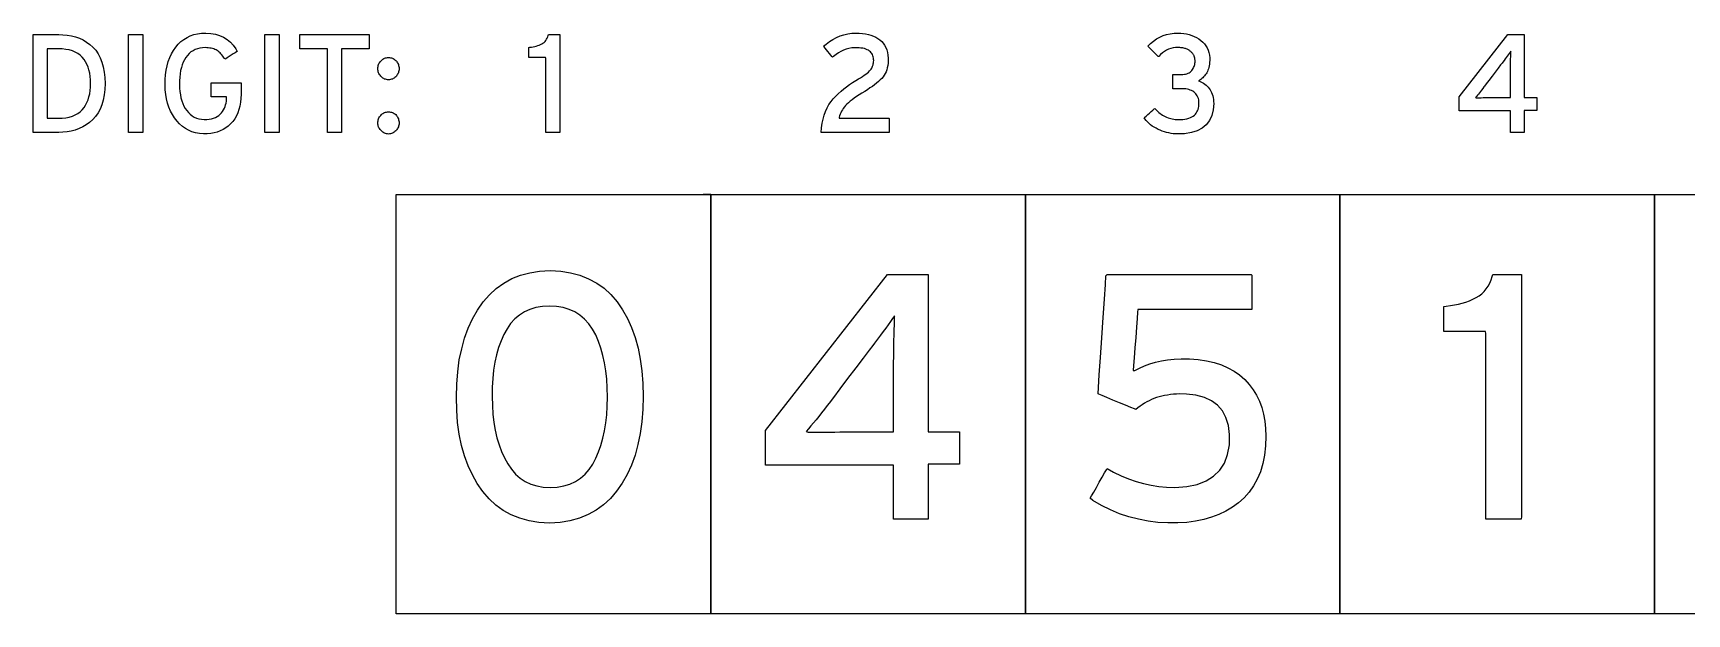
# Model space of a CAD drawing. Extents: x 1 to 47.7, y 0.2 to 33.5.
# Drawn here: x 1.033 to 5.469, y 28.906 to 30.464 of the extents above; entities that cross this region are included whole.
import ezdxf

# ---------------------------------------------------------------- set-up
doc = ezdxf.new("R2010")
doc.units = 0
doc.header["$MEASUREMENT"] = 0
for name, color, linetype in [('1_0_____CONNECTOR_TYPE___S', 7, 'CONTINUOUS'), ('2_0_____ETHERNET_CONNECTIO', 7, 'CONTINUOUS'), ('3_0_____MOUNTING_', 7, 'CONTINUOUS'), ('4_0_____CHASSIS_', 7, 'CONTINUOUS'), ('4_1__3U_STANDARD_IO__1', 7, 'CONTINUOUS'), ('5_0_____FRONT_OVERLAY_', 7, 'CONTINUOUS'), ('6_0____DWG', 7, 'CONTINUOUS')]:
    doc.layers.add(name, color=color, linetype=linetype)

msp = doc.modelspace()

# ---------------------------------------------------------------- linework, layer by layer
at = {"layer": '1_0_____CONNECTOR_TYPE___S'}
msp.add_lwpolyline([(2.8507, 30.031), (2.8307, 30.031)], dxfattribs=at)
at = {"layer": '2_0_____ETHERNET_CONNECTIO'}
msp.add_lwpolyline([(2.8507, 30.031), (2.8307, 30.031)], dxfattribs=at)
at = {"layer": '3_0_____MOUNTING_'}
msp.add_lwpolyline([(2.8507, 30.031), (2.8307, 30.031)], dxfattribs=at)
at = {"layer": '4_0_____CHASSIS_'}
msp.add_lwpolyline([(2.8507, 30.031), (2.8307, 30.031)], dxfattribs=at)
at = {"layer": '4_1__3U_STANDARD_IO__1'}
msp.add_lwpolyline([(2.8507, 30.031), (2.8307, 30.031)], dxfattribs=at)
at = {"layer": '5_0_____FRONT_OVERLAY_'}
msp.add_lwpolyline([(2.8507, 30.031), (2.8307, 30.031)], dxfattribs=at)
at = {"layer": '6_0____DWG'}
for points in [[(1.2263, 30.3289), (1.2256, 30.3131), (1.224, 30.2984), (1.2213, 30.2847), (1.2177, 30.2721), (1.213, 30.2605), (1.2074, 30.25), (1.2008, 30.2405), (1.1932, 30.2321), (1.1847, 30.2247), (1.1758, 30.2182), (1.1664, 30.2127), (1.1566, 30.208), (1.1463, 30.2042), (1.1356, 30.2012), (1.1244, 30.1992), (1.1128, 30.198), (1.1024, 30.1977), (1.099, 30.1977), (1.0913, 30.1977), (1.0807, 30.1977), (1.0687, 30.1977), (1.0565, 30.1977), (1.0457, 30.1977), (1.0375, 30.1977), (1.0334, 30.1977), (1.0332, 30.203), (1.0332, 30.2258), (1.0332, 30.2618), (1.0332, 30.3056), (1.0332, 30.3521), (1.0332, 30.3959), (1.0332, 30.4319), (1.0332, 30.4547), (1.0334, 30.46), (1.0375, 30.46), (1.0457, 30.46), (1.0565, 30.46), (1.0687, 30.46), (1.0807, 30.46), (1.0913, 30.46), (1.099, 30.46), (1.1024, 30.46), (1.113, 30.4598), (1.1248, 30.4588), (1.1361, 30.4568), (1.147, 30.454), (1.1573, 30.4503), (1.1672, 30.4457), (1.1766, 30.4402), (1.1855, 30.4338), (1.1938, 30.4265), (1.2013, 30.418), (1.2078, 30.4085), (1.2133, 30.3979), (1.2178, 30.3862), (1.2214, 30.3735), (1.224, 30.3597), (1.2256, 30.3448)], [(1.591, 30.3004), (1.5906, 30.2891), (1.5895, 30.2785), (1.5878, 30.2684), (1.5853, 30.259), (1.5822, 30.2501), (1.5784, 30.2419), (1.5739, 30.2343), (1.5688, 30.2272), (1.5629, 30.2208), (1.5566, 30.2149), (1.5499, 30.2098), (1.5427, 30.2053), (1.5351, 30.2016), (1.5271, 30.1985), (1.5186, 30.1962), (1.5097, 30.1946), (1.5004, 30.1937), (1.4901, 30.1936), (1.4793, 30.1946), (1.469, 30.1966), (1.4593, 30.1995), (1.4502, 30.2034), (1.4416, 30.2082), (1.4335, 30.2139), (1.4261, 30.2206), (1.4192, 30.2282), (1.4127, 30.2365), (1.4069, 30.2455), (1.4018, 30.2551), (1.3975, 30.2653), (1.3939, 30.2761), (1.3911, 30.2875), (1.389, 30.2996), (1.3876, 30.3123), (1.387, 30.3257), (1.3872, 30.3393), (1.3882, 30.3523), (1.39, 30.3647), (1.3925, 30.3765), (1.3957, 30.3877), (1.3997, 30.3983), (1.4044, 30.4082), (1.4099, 30.4176), (1.416, 30.4263), (1.4227, 30.4343), (1.4299, 30.4413), (1.4377, 30.4473), (1.446, 30.4525), (1.4549, 30.4567), (1.4643, 30.46), (1.4744, 30.4623), (1.4849, 30.4638), (1.4964, 30.4642), (1.5097, 30.4634), (1.5221, 30.4612), (1.5336, 30.4579), (1.5441, 30.4532), (1.5537, 30.4474), (1.5623, 30.4403), (1.57, 30.4319), (1.5768, 30.4223), (1.5806, 30.4151), (1.5787, 30.4139), (1.575, 30.4115), (1.5701, 30.4084), (1.5645, 30.4048), (1.5589, 30.4012), (1.5538, 30.398), (1.5499, 30.3954), (1.5477, 30.394), (1.5463, 30.3957), (1.5441, 30.3992), (1.5418, 30.4024), (1.5395, 30.4055), (1.5371, 30.4083), (1.5346, 30.4109), (1.532, 30.4133), (1.5294, 30.4154), (1.5267, 30.4174), (1.5239, 30.419), (1.5209, 30.4204), (1.5177, 30.4217), (1.5143, 30.4227), (1.5107, 30.4235), (1.507, 30.4242), (1.5031, 30.4247), (1.499, 30.425), (1.4948, 30.4251), (1.4877, 30.4248), (1.4807, 30.4238), (1.4741, 30.4222), (1.4679, 30.4199), (1.4621, 30.417), (1.4567, 30.4135), (1.4518, 30.4093), (1.4472, 30.4045), (1.4431, 30.399), (1.4393, 30.3929), (1.436, 30.3863), (1.4332, 30.3792), (1.4308, 30.3715), (1.4289, 30.3634), (1.4274, 30.3548), (1.4264, 30.3457), (1.4258, 30.3361), (1.4257, 30.3261), (1.4261, 30.3164), (1.4269, 30.3072), (1.4282, 30.2985), (1.4299, 30.2902), (1.4321, 30.2825), (1.4347, 30.2752), (1.4378, 30.2684), (1.4414, 30.2621), (1.4454, 30.2563), (1.4498, 30.2509), (1.4546, 30.2463), (1.4598, 30.2423), (1.4654, 30.239), (1.4714, 30.2364), (1.4778, 30.2345), (1.4847, 30.2332), (1.4919, 30.2326), (1.499, 30.2328), (1.5055, 30.2334), (1.5115, 30.2345), (1.5172, 30.236), (1.5223, 30.238), (1.5271, 30.2404), (1.5314, 30.2432), (1.5353, 30.2465), (1.5387, 30.2502), (1.5416, 30.2542), (1.5441, 30.2584), (1.5463, 30.2627), (1.5481, 30.2672), (1.5496, 30.2718), (1.5508, 30.2766), (1.5516, 30.2816), (1.5521, 30.2867), (1.5523, 30.2918), (1.5523, 30.2918), (1.5523, 30.2919), (1.5523, 30.2921), (1.5523, 30.2923), (1.5523, 30.2925), (1.5523, 30.2926), (1.5523, 30.2928), (1.5523, 30.2929), (1.5522, 30.2929), (1.55, 30.2929), (1.5456, 30.2929), (1.5396, 30.2929), (1.5327, 30.2929), (1.5257, 30.2929), (1.5193, 30.2929), (1.5142, 30.2929), (1.5112, 30.2929), (1.5107, 30.2932), (1.5107, 30.2955), (1.5107, 30.2999), (1.5107, 30.3056), (1.5107, 30.3119), (1.5107, 30.3182), (1.5107, 30.3238), (1.5107, 30.3281), (1.5107, 30.3304), (1.5119, 30.3306), (1.5179, 30.3306), (1.5278, 30.3306), (1.5403, 30.3306), (1.5538, 30.3306), (1.5671, 30.3306), (1.5786, 30.3306), (1.587, 30.3306), (1.5909, 30.3306), (1.591, 30.3299), (1.591, 30.3273), (1.591, 30.3233), (1.591, 30.3185), (1.591, 30.3134), (1.591, 30.3085), (1.591, 30.3043), (1.591, 30.3014)], [(2.4082, 30.1977), (2.4082, 30.2054), (2.4082, 30.2258), (2.4082, 30.2552), (2.4082, 30.2894), (2.4082, 30.3246), (2.4082, 30.3569), (2.4082, 30.3823), (2.4082, 30.3969), (2.4077, 30.3989), (2.4045, 30.3989), (2.3988, 30.3989), (2.3915, 30.3989), (2.3837, 30.3989), (2.376, 30.3989), (2.3694, 30.3989), (2.3648, 30.3989), (2.3631, 30.3989), (2.3631, 30.3999), (2.3631, 30.4027), (2.3631, 30.4066), (2.3631, 30.4112), (2.3631, 30.416), (2.3631, 30.4203), (2.3631, 30.4238), (2.3631, 30.4257), (2.3654, 30.4262), (2.37, 30.4267), (2.3744, 30.4274), (2.3786, 30.4283), (2.3827, 30.4293), (2.3867, 30.4306), (2.3904, 30.432), (2.3941, 30.4336), (2.3975, 30.4353), (2.4007, 30.4372), (2.4036, 30.4394), (2.4062, 30.4418), (2.4086, 30.4445), (2.4106, 30.4475), (2.4123, 30.4508), (2.4138, 30.4543), (2.415, 30.4581), (2.4157, 30.46), (2.418, 30.46), (2.4219, 30.46), (2.4268, 30.46), (2.4322, 30.46), (2.4374, 30.46), (2.4419, 30.46), (2.445, 30.46), (2.4462, 30.46), (2.4462, 30.45), (2.4462, 30.4233), (2.4462, 30.3851), (2.4462, 30.3404), (2.4462, 30.2945), (2.4462, 30.2524), (2.4462, 30.2193), (2.4462, 30.2003), (2.4458, 30.1977), (2.4431, 30.1977), (2.4383, 30.1977), (2.4322, 30.1977), (2.4255, 30.1977), (2.4191, 30.1977), (2.4135, 30.1977), (2.4096, 30.1977)], [(3.1468, 30.1977), (3.1479, 30.2102), (3.1496, 30.2222), (3.152, 30.2335), (3.155, 30.2441), (3.1586, 30.2541), (3.1629, 30.2635), (3.1678, 30.2722), (3.1733, 30.2803), (3.1795, 30.2878), (3.1861, 30.2948), (3.1929, 30.3015), (3.2001, 30.308), (3.2075, 30.3143), (3.2151, 30.3202), (3.2231, 30.326), (3.2313, 30.3315), (3.2398, 30.3367), (3.2472, 30.3411), (3.2527, 30.3445), (3.2577, 30.3478), (3.2623, 30.3509), (3.2665, 30.354), (3.2702, 30.357), (3.2735, 30.3598), (3.2764, 30.3626), (3.2788, 30.3652), (3.2807, 30.3678), (3.2824, 30.3705), (3.2838, 30.3732), (3.285, 30.3759), (3.286, 30.3787), (3.2868, 30.3815), (3.2874, 30.3844), (3.2877, 30.3873), (3.2878, 30.3903), (3.2877, 30.3938), (3.2873, 30.3972), (3.2866, 30.4005), (3.2857, 30.4035), (3.2844, 30.4064), (3.2829, 30.4091), (3.2811, 30.4115), (3.279, 30.4139), (3.2765, 30.416), (3.2737, 30.418), (3.2704, 30.4197), (3.2668, 30.4212), (3.2628, 30.4225), (3.2584, 30.4235), (3.2537, 30.4242), (3.2485, 30.4248), (3.243, 30.425), (3.2365, 30.425), (3.2288, 30.4243), (3.2213, 30.423), (3.214, 30.421), (3.2069, 30.4183), (3.2, 30.4151), (3.1933, 30.4111), (3.1868, 30.4066), (3.1804, 30.4014), (3.1774, 30.3992), (3.1757, 30.4013), (3.1727, 30.405), (3.169, 30.4096), (3.1649, 30.4146), (3.1608, 30.4196), (3.1573, 30.424), (3.1547, 30.4272), (3.1534, 30.4287), (3.1601, 30.4346), (3.1689, 30.4414), (3.1781, 30.4473), (3.1877, 30.4524), (3.1975, 30.4565), (3.2077, 30.4598), (3.2182, 30.4622), (3.2291, 30.4637), (3.2403, 30.4643), (3.2492, 30.464), (3.2577, 30.4634), (3.2658, 30.4622), (3.2734, 30.4607), (3.2805, 30.4587), (3.2872, 30.4562), (3.2934, 30.4533), (3.2992, 30.45), (3.3045, 30.4461), (3.3093, 30.4417), (3.3135, 30.4368), (3.3172, 30.4314), (3.3202, 30.4255), (3.3226, 30.4191), (3.3245, 30.4123), (3.3258, 30.4049), (3.3265, 30.3971), (3.3266, 30.3897), (3.3262, 30.3833), (3.3255, 30.3772), (3.3243, 30.3713), (3.3228, 30.3658), (3.3209, 30.3606), (3.3186, 30.3557), (3.3159, 30.351), (3.3128, 30.3467), (3.3093, 30.3426), (3.3052, 30.3384), (3.3006, 30.3342), (3.2956, 30.33), (3.2901, 30.3257), (3.2842, 30.3213), (3.2778, 30.3169), (3.271, 30.3124), (3.2637, 30.3079), (3.2558, 30.3031), (3.2485, 30.2984), (3.2416, 30.2939), (3.2354, 30.2895), (3.2297, 30.2853), (3.2245, 30.2812), (3.2199, 30.2772), (3.2158, 30.2734), (3.2123, 30.2698), (3.2091, 30.2661), (3.2063, 30.2623), (3.2037, 30.2585), (3.2014, 30.2546), (3.1994, 30.2507), (3.1977, 30.2467), (3.1963, 30.2426), (3.1952, 30.2385), (3.1951, 30.2357), (3.2029, 30.2357), (3.218, 30.2357), (3.2381, 30.2357), (3.2606, 30.2357), (3.2833, 30.2357), (3.3037, 30.2357), (3.3195, 30.2357), (3.3282, 30.2357), (3.3292, 30.2353), (3.3292, 30.2326), (3.3292, 30.2279), (3.3292, 30.222), (3.3292, 30.2156), (3.3292, 30.2093), (3.3292, 30.2037), (3.3292, 30.1997), (3.3292, 30.1977), (3.3252, 30.1977), (3.3098, 30.1977), (3.286, 30.1977), (3.2569, 30.1977), (3.2259, 30.1977), (3.1962, 30.1977), (3.1709, 30.1977), (3.1534, 30.1977)], [(4.1997, 30.2756), (4.1983, 30.2582), (4.1944, 30.2429), (4.1882, 30.2296), (4.1796, 30.2184), (4.1687, 30.2093), (4.1554, 30.2022), (4.1398, 30.1972), (4.1218, 30.1943), (4.1036, 30.1935), (4.0974, 30.1938), (4.0913, 30.1943), (4.0853, 30.1952), (4.0793, 30.1963), (4.0735, 30.1977), (4.0676, 30.1993), (4.0619, 30.2012), (4.0562, 30.2034), (4.0505, 30.2059), (4.0451, 30.2087), (4.04, 30.2117), (4.0351, 30.2149), (4.0305, 30.2183), (4.0262, 30.222), (4.0221, 30.2259), (4.0183, 30.23), (4.0148, 30.2344), (4.0132, 30.2371), (4.015, 30.2387), (4.0183, 30.2416), (4.0227, 30.2454), (4.0275, 30.2497), (4.0324, 30.2539), (4.0367, 30.2577), (4.04, 30.2606), (4.0419, 30.2622), (4.0437, 30.2604), (4.0466, 30.2573), (4.0496, 30.2542), (4.0527, 30.2514), (4.0559, 30.2488), (4.0592, 30.2464), (4.0626, 30.2442), (4.0661, 30.2421), (4.0698, 30.2403), (4.0735, 30.2386), (4.0773, 30.2371), (4.0811, 30.2359), (4.0849, 30.2348), (4.0887, 30.2339), (4.0925, 30.2332), (4.0963, 30.2327), (4.1001, 30.2324), (4.104, 30.2322), (4.1103, 30.2324), (4.1166, 30.2328), (4.1224, 30.2335), (4.1278, 30.2345), (4.1327, 30.2358), (4.1371, 30.2374), (4.1412, 30.2393), (4.1447, 30.2415), (4.1478, 30.244), (4.1505, 30.2466), (4.1528, 30.2495), (4.1548, 30.2526), (4.1565, 30.256), (4.1579, 30.2596), (4.159, 30.2634), (4.1597, 30.2674), (4.1601, 30.2717), (4.1602, 30.2762), (4.16, 30.2807), (4.1594, 30.2848), (4.1585, 30.2887), (4.1573, 30.2923), (4.1558, 30.2956), (4.154, 30.2987), (4.1518, 30.3015), (4.1494, 30.304), (4.1466, 30.3063), (4.1436, 30.3082), (4.1404, 30.3099), (4.1369, 30.3113), (4.1333, 30.3126), (4.1294, 30.3135), (4.1254, 30.3143), (4.1212, 30.3148), (4.1167, 30.315), (4.1139, 30.315), (4.1124, 30.315), (4.1097, 30.315), (4.1062, 30.315), (4.1022, 30.315), (4.0982, 30.315), (4.0947, 30.315), (4.092, 30.315), (4.0905, 30.315), (4.0903, 30.3155), (4.0903, 30.3182), (4.0903, 30.3228), (4.0903, 30.3286), (4.0903, 30.335), (4.0903, 30.3413), (4.0903, 30.3468), (4.0903, 30.3509), (4.0903, 30.353), (4.0907, 30.3531), (4.0926, 30.3531), (4.0956, 30.3531), (4.0992, 30.3531), (4.1032, 30.3531), (4.107, 30.3531), (4.1103, 30.3531), (4.1127, 30.3531), (4.1138, 30.3531), (4.1172, 30.3532), (4.121, 30.3536), (4.1245, 30.3542), (4.1278, 30.3552), (4.1309, 30.3564), (4.1338, 30.3578), (4.1364, 30.3596), (4.1388, 30.3616), (4.141, 30.364), (4.1428, 30.3663), (4.1445, 30.3689), (4.1459, 30.3715), (4.1471, 30.3742), (4.148, 30.3771), (4.1488, 30.38), (4.1493, 30.3831), (4.1496, 30.3863), (4.1497, 30.3894), (4.1496, 30.3907), (4.1496, 30.392), (4.1495, 30.3933), (4.1493, 30.3947), (4.1491, 30.3961), (4.1488, 30.3975), (4.1485, 30.3989), (4.1482, 30.4003), (4.1477, 30.4018), (4.1471, 30.4032), (4.1464, 30.4046), (4.1456, 30.4059), (4.1448, 30.4073), (4.1439, 30.4086), (4.1428, 30.4098), (4.1418, 30.4111), (4.1406, 30.4123), (4.1394, 30.4135), (4.138, 30.4147), (4.1366, 30.4159), (4.1351, 30.417), (4.1335, 30.4181), (4.1318, 30.4191), (4.13, 30.4201), (4.1282, 30.421), (4.1262, 30.4218), (4.1241, 30.4226), (4.1219, 30.4232), (4.1195, 30.4238), (4.117, 30.4243), (4.1144, 30.4247), (4.1116, 30.425), (4.1087, 30.4252), (4.1058, 30.4254), (4.1026, 30.4255), (4.097, 30.4252), (4.0906, 30.4244), (4.0845, 30.423), (4.0785, 30.421), (4.0728, 30.4183), (4.0673, 30.4151), (4.062, 30.4113), (4.057, 30.4068), (4.0522, 30.4017), (4.0507, 30.4017), (4.0483, 30.4041), (4.0446, 30.4078), (4.0401, 30.4122), (4.0353, 30.4169), (4.0308, 30.4213), (4.0269, 30.4251), (4.0242, 30.4278), (4.0232, 30.4287), (4.0306, 30.4362), (4.0383, 30.4428), (4.0465, 30.4486), (4.055, 30.4534), (4.064, 30.4573), (4.0733, 30.4604), (4.0831, 30.4626), (4.0933, 30.4639), (4.1035, 30.4643), (4.1117, 30.464), (4.1195, 30.4632), (4.1271, 30.462), (4.1343, 30.4603), (4.1412, 30.4581), (4.1477, 30.4554), (4.154, 30.4523), (4.16, 30.4488), (4.1656, 30.4447), (4.1707, 30.4402), (4.1751, 30.4353), (4.179, 30.43), (4.1822, 30.4243), (4.1848, 30.4182), (4.1868, 30.4117), (4.1882, 30.4047), (4.189, 30.3974), (4.1891, 30.3908), (4.1888, 30.3858), (4.1883, 30.381), (4.1876, 30.3765), (4.1867, 30.3723), (4.1856, 30.3683), (4.1843, 30.3645), (4.1828, 30.3611), (4.1812, 30.3578), (4.1792, 30.3548), (4.1772, 30.352), (4.175, 30.3493), (4.1726, 30.3467), (4.1702, 30.3443), (4.1676, 30.342), (4.1649, 30.3399), (4.1621, 30.338), (4.1592, 30.3362), (4.1613, 30.3348), (4.1652, 30.3334), (4.169, 30.3317), (4.1726, 30.3297), (4.176, 30.3274), (4.1792, 30.3249), (4.1822, 30.3222), (4.1851, 30.3191), (4.1877, 30.3158), (4.1902, 30.3123), (4.1923, 30.3086), (4.1942, 30.3046), (4.1958, 30.3004), (4.1972, 30.2959), (4.1982, 30.2912), (4.199, 30.2862), (4.1995, 30.281)], [(1.1875, 30.3289), (1.1872, 30.3387), (1.1864, 30.348), (1.185, 30.3568), (1.1831, 30.3652), (1.1806, 30.373), (1.1775, 30.3804), (1.1739, 30.3873), (1.1698, 30.3937), (1.165, 30.3996), (1.1594, 30.4049), (1.1531, 30.4094), (1.1461, 30.4133), (1.1385, 30.4164), (1.1301, 30.4189), (1.1211, 30.4206), (1.1113, 30.4216), (1.1024, 30.422), (1.1009, 30.422), (1.0974, 30.422), (1.0926, 30.422), (1.0872, 30.422), (1.0817, 30.422), (1.0768, 30.422), (1.0732, 30.422), (1.0713, 30.422), (1.0712, 30.4182), (1.0712, 30.402), (1.0712, 30.3765), (1.0712, 30.3454), (1.0712, 30.3124), (1.0712, 30.2812), (1.0712, 30.2557), (1.0712, 30.2395), (1.0713, 30.2357), (1.0732, 30.2357), (1.0768, 30.2357), (1.0817, 30.2357), (1.0872, 30.2357), (1.0926, 30.2357), (1.0974, 30.2357), (1.1009, 30.2357), (1.1024, 30.2357), (1.1113, 30.2361), (1.1211, 30.2371), (1.1301, 30.2389), (1.1385, 30.2414), (1.1461, 30.2446), (1.1531, 30.2485), (1.1594, 30.2532), (1.165, 30.2586), (1.1698, 30.2645), (1.1739, 30.2709), (1.1775, 30.2778), (1.1806, 30.2851), (1.1831, 30.2929), (1.185, 30.3012), (1.1864, 30.31), (1.1872, 30.3192)], [(2.0149, 30.3687), (2.0147, 30.3658), (2.0144, 30.3631), (2.0137, 30.3604), (2.0129, 30.3579), (2.0119, 30.3555), (2.0107, 30.3532), (2.0092, 30.351), (2.0076, 30.349), (2.0057, 30.347), (2.0037, 30.3451), (2.0016, 30.3435), (1.9994, 30.3421), (1.997, 30.341), (1.9945, 30.3402), (1.9919, 30.3395), (1.9892, 30.3392), (1.9864, 30.339), (1.9836, 30.3392), (1.981, 30.3395), (1.9784, 30.3402), (1.976, 30.341), (1.9737, 30.3421), (1.9715, 30.3435), (1.9694, 30.3451), (1.9674, 30.347), (1.9655, 30.349), (1.9637, 30.351), (1.9621, 30.3532), (1.9608, 30.3555), (1.9598, 30.3579), (1.9589, 30.3604), (1.9583, 30.3631), (1.958, 30.3658), (1.9578, 30.3687), (1.958, 30.3716), (1.9583, 30.3744), (1.9589, 30.3771), (1.9598, 30.3797), (1.9608, 30.3822), (1.9621, 30.3846), (1.9637, 30.3869), (1.9655, 30.3891), (1.9674, 30.391), (1.9694, 30.3928), (1.9715, 30.3943), (1.9737, 30.3956), (1.976, 30.3966), (1.9784, 30.3975), (1.981, 30.3981), (1.9836, 30.3985), (1.9864, 30.3987), (1.9892, 30.3985), (1.9919, 30.3981), (1.9945, 30.3975), (1.997, 30.3966), (1.9994, 30.3956), (2.0016, 30.3943), (2.0037, 30.3928), (2.0057, 30.391), (2.0076, 30.3891), (2.0092, 30.3869), (2.0107, 30.3846), (2.0119, 30.3822), (2.0129, 30.3797), (2.0137, 30.3771), (2.0144, 30.3744), (2.0147, 30.3716)], [(4.9966, 30.4159), (4.9945, 30.4128), (4.9922, 30.4096), (4.9898, 30.4062), (4.9872, 30.4026), (4.9844, 30.3989), (4.9815, 30.395), (4.9784, 30.3909), (4.9752, 30.3866), (4.9731, 30.3839), (4.9693, 30.3788), (4.9629, 30.3704), (4.9548, 30.3598), (4.9462, 30.3484), (4.9379, 30.3374), (4.9309, 30.3282), (4.9262, 30.322), (4.9244, 30.3196), (4.9212, 30.3155), (4.9182, 30.3115), (4.9152, 30.3078), (4.9123, 30.3042), (4.9095, 30.3008), (4.9068, 30.2976), (4.9042, 30.2945), (4.9016, 30.2916), (4.9039, 30.2908), (4.9082, 30.2909), (4.9127, 30.2909), (4.9174, 30.2909), (4.9223, 30.291), (4.9273, 30.291), (4.9325, 30.2911), (4.9379, 30.2911), (4.942, 30.2912), (4.9452, 30.2912), (4.9516, 30.2912), (4.96, 30.2912), (4.9694, 30.2912), (4.9787, 30.2912), (4.9869, 30.2912), (4.9929, 30.2912), (4.9955, 30.2912), (4.9956, 30.2934), (4.9956, 30.3007), (4.9956, 30.3117), (4.9956, 30.3247), (4.9956, 30.3382), (4.9956, 30.3508), (4.9956, 30.3609), (4.9956, 30.3668), (4.9956, 30.3707), (4.9957, 30.3771), (4.9958, 30.3833), (4.9959, 30.3893), (4.996, 30.3951), (4.9962, 30.4006), (4.9963, 30.4059), (4.9965, 30.411)], [(2.0149, 30.2231), (2.0147, 30.2203), (2.0144, 30.2176), (2.0137, 30.2149), (2.0129, 30.2125), (2.0119, 30.2101), (2.0107, 30.2078), (2.0092, 30.2056), (2.0076, 30.2036), (2.0057, 30.2016), (2.0037, 30.1998), (2.0016, 30.1982), (1.9994, 30.1969), (1.997, 30.1957), (1.9945, 30.1948), (1.9919, 30.1942), (1.9892, 30.1937), (1.9864, 30.1934), (1.9836, 30.1937), (1.981, 30.1942), (1.9784, 30.1948), (1.976, 30.1957), (1.9737, 30.1969), (1.9715, 30.1982), (1.9694, 30.1998), (1.9674, 30.2016), (1.9655, 30.2036), (1.9637, 30.2056), (1.9621, 30.2078), (1.9608, 30.2101), (1.9598, 30.2125), (1.9589, 30.2149), (1.9583, 30.2176), (1.958, 30.2203), (1.9578, 30.2231), (1.958, 30.2261), (1.9583, 30.2289), (1.9589, 30.2316), (1.9598, 30.2342), (1.9608, 30.2367), (1.9621, 30.2391), (1.9637, 30.2414), (1.9655, 30.2435), (1.9674, 30.2455), (1.9694, 30.2472), (1.9715, 30.2487), (1.9737, 30.25), (1.976, 30.251), (1.9784, 30.2519), (1.981, 30.2525), (1.9836, 30.2529), (1.9864, 30.2531), (1.9892, 30.2529), (1.9919, 30.2525), (1.9945, 30.2519), (1.997, 30.251), (1.9994, 30.25), (2.0016, 30.2487), (2.0037, 30.2472), (2.0057, 30.2455), (2.0076, 30.2435), (2.0092, 30.2414), (2.0107, 30.2391), (2.0119, 30.2367), (2.0129, 30.2342), (2.0137, 30.2316), (2.0144, 30.2289), (2.0147, 30.2261)], [(2.6696, 29.4896), (2.6687, 29.4549), (2.6661, 29.4217), (2.6617, 29.3902), (2.6555, 29.3603), (2.6476, 29.332), (2.638, 29.3053), (2.6266, 29.2802), (2.6134, 29.2567), (2.5984, 29.2349), (2.5817, 29.2155), (2.5634, 29.1986), (2.5433, 29.1842), (2.5216, 29.1723), (2.4983, 29.1629), (2.4732, 29.1561), (2.4465, 29.1517), (2.4181, 29.1499), (2.39, 29.1517), (2.3636, 29.156), (2.3388, 29.1628), (2.3156, 29.1721), (2.2941, 29.1838), (2.2743, 29.1981), (2.2561, 29.2149), (2.2395, 29.2341), (2.2246, 29.2556), (2.2114, 29.2787), (2.2, 29.3035), (2.1904, 29.33), (2.1825, 29.3582), (2.1763, 29.3881), (2.1719, 29.4196), (2.1693, 29.4528), (2.1684, 29.4878), (2.1693, 29.5226), (2.172, 29.5558), (2.1764, 29.5874), (2.1827, 29.6174), (2.1907, 29.6458), (2.2005, 29.6725), (2.212, 29.6976), (2.2254, 29.7211), (2.2405, 29.7429), (2.2572, 29.7624), (2.2756, 29.7794), (2.2956, 29.7937), (2.3172, 29.8055), (2.3405, 29.8147), (2.3653, 29.8214), (2.3918, 29.8255), (2.4199, 29.827), (2.4483, 29.8253), (2.4749, 29.8211), (2.4999, 29.8144), (2.5232, 29.8053), (2.5448, 29.7936), (2.5647, 29.7795), (2.5829, 29.7628), (2.5994, 29.7436), (2.6142, 29.7221), (2.6272, 29.6989), (2.6384, 29.674), (2.6479, 29.6475), (2.6557, 29.6193), (2.6618, 29.5893), (2.6661, 29.5578), (2.6687, 29.5245)], [(4.3397, 29.3832), (4.3386, 29.3569), (4.3358, 29.3322), (4.3312, 29.3091), (4.3248, 29.2876), (4.3167, 29.2678), (4.3068, 29.2495), (4.2951, 29.2328), (4.2817, 29.2177), (4.2665, 29.2043), (4.2501, 29.1923), (4.2326, 29.1818), (4.2139, 29.1728), (4.194, 29.1653), (4.173, 29.1593), (4.1509, 29.1548), (4.1276, 29.1517), (4.1031, 29.1502), (4.0769, 29.1501), (4.0501, 29.1517), (4.0237, 29.155), (3.9978, 29.1599), (3.9724, 29.1666), (3.9474, 29.1749), (3.9229, 29.1849), (3.8989, 29.1966), (3.8754, 29.2099), (3.8684, 29.2161), (3.872, 29.2224), (3.8778, 29.2327), (3.8851, 29.2455), (3.8929, 29.2593), (3.9005, 29.2726), (3.9071, 29.2842), (3.9118, 29.2925), (3.9138, 29.296), (3.9314, 29.2864), (3.9513, 29.2768), (3.9713, 29.2684), (3.9914, 29.2614), (4.0117, 29.2556), (4.0321, 29.251), (4.0527, 29.2478), (4.0733, 29.2458), (4.0956, 29.2452), (4.1274, 29.2477), (4.1553, 29.2535), (4.1794, 29.2627), (4.1996, 29.2753), (4.216, 29.2913), (4.2284, 29.3106), (4.237, 29.3333), (4.2417, 29.3594), (4.2423, 29.3874), (4.2391, 29.4116), (4.2326, 29.4327), (4.2229, 29.4509), (4.21, 29.4659), (4.1939, 29.478), (4.1746, 29.4869), (4.1521, 29.4929), (4.1264, 29.4958), (4.1089, 29.496), (4.1002, 29.4957), (4.0917, 29.4952), (4.0835, 29.4944), (4.0755, 29.4933), (4.0678, 29.492), (4.0603, 29.4904), (4.0531, 29.4886), (4.0461, 29.4865), (4.0394, 29.4839), (4.0329, 29.481), (4.0265, 29.4779), (4.0203, 29.4746), (4.0141, 29.471), (4.0081, 29.4673), (4.0022, 29.4633), (3.9965, 29.4591), (3.9908, 29.4548), (3.9872, 29.4562), (3.9774, 29.4602), (3.9634, 29.4659), (3.9468, 29.4727), (3.9296, 29.4797), (3.9134, 29.4863), (3.9002, 29.4917), (3.8916, 29.4951), (3.8894, 29.4967), (3.8905, 29.513), (3.8928, 29.5473), (3.896, 29.5939), (3.8996, 29.6471), (3.9033, 29.7013), (3.9066, 29.7508), (3.9093, 29.7898), (3.9108, 29.8128), (3.914, 29.8164), (3.9393, 29.8164), (3.9851, 29.8164), (4.0443, 29.8164), (4.1101, 29.8164), (4.1754, 29.8164), (4.2335, 29.8164), (4.2773, 29.8164), (4.3, 29.8164), (4.3016, 29.8149), (4.3016, 29.8076), (4.3016, 29.7958), (4.3016, 29.7812), (4.3016, 29.7654), (4.3016, 29.75), (4.3016, 29.7367), (4.3016, 29.7272), (4.3016, 29.7231), (4.2929, 29.7231), (4.2653, 29.7231), (4.2241, 29.7231), (4.1749, 29.7231), (4.1229, 29.7231), (4.0737, 29.7231), (4.0325, 29.7231), (4.005, 29.7231), (3.9962, 29.723), (3.9957, 29.7158), (3.9944, 29.6988), (3.9926, 29.6751), (3.9906, 29.6476), (3.9885, 29.6194), (3.9865, 29.5932), (3.985, 29.5721), (3.984, 29.5591), (3.9878, 29.5588), (4.0004, 29.5657), (4.0139, 29.5716), (4.0282, 29.5768), (4.0434, 29.5811), (4.0594, 29.5846), (4.0762, 29.5873), (4.0939, 29.5891), (4.1124, 29.5901), (4.1346, 29.5899), (4.1582, 29.5882), (4.1803, 29.585), (4.201, 29.5803), (4.2202, 29.5742), (4.238, 29.5666), (4.2544, 29.5575), (4.2693, 29.547), (4.2828, 29.5351), (4.2947, 29.5218), (4.3053, 29.5076), (4.3144, 29.4926), (4.3221, 29.4766), (4.3284, 29.4597), (4.3334, 29.4419), (4.3369, 29.4233), (4.339, 29.4037)], [(4.9299, 29.1605), (4.9299, 29.1797), (4.9299, 29.2309), (4.9299, 29.3042), (4.9299, 29.3898), (4.9299, 29.4779), (4.9299, 29.5586), (4.9299, 29.6221), (4.9299, 29.6585), (4.9288, 29.6635), (4.9206, 29.6635), (4.9064, 29.6635), (4.8883, 29.6635), (4.8686, 29.6635), (4.8494, 29.6635), (4.833, 29.6635), (4.8215, 29.6635), (4.8172, 29.6635), (4.8172, 29.6661), (4.8172, 29.673), (4.8172, 29.6829), (4.8172, 29.6944), (4.8172, 29.7063), (4.8172, 29.7172), (4.8172, 29.7257), (4.8172, 29.7306), (4.8231, 29.7318), (4.8345, 29.7331), (4.8455, 29.7348), (4.8561, 29.737), (4.8663, 29.7397), (4.8761, 29.7427), (4.8856, 29.7463), (4.8946, 29.7502), (4.9033, 29.7546), (4.9113, 29.7594), (4.9185, 29.7648), (4.925, 29.7709), (4.9309, 29.7777), (4.936, 29.7851), (4.9403, 29.7932), (4.944, 29.802), (4.9469, 29.8115), (4.9488, 29.8164), (4.9544, 29.8164), (4.9641, 29.8164), (4.9765, 29.8164), (4.9899, 29.8164), (5.003, 29.8164), (5.0143, 29.8164), (5.0221, 29.8164), (5.0251, 29.8164), (5.0251, 29.7913), (5.0251, 29.7246), (5.0251, 29.629), (5.0251, 29.5174), (5.0251, 29.4025), (5.0251, 29.2973), (5.0251, 29.2145), (5.0251, 29.167), (5.0241, 29.1605), (5.0172, 29.1605), (5.0052, 29.1605), (4.9899, 29.1605), (4.9733, 29.1605), (4.9571, 29.1605), (4.9432, 29.1605), (4.9336, 29.1605)], [(2.5735, 29.4878), (2.573, 29.5122), (2.5716, 29.5356), (2.5691, 29.5579), (2.5657, 29.5793), (2.5612, 29.5996), (2.5558, 29.6188), (2.5494, 29.6371), (2.5421, 29.6543), (2.5336, 29.6703), (2.5237, 29.6846), (2.5125, 29.6969), (2.5, 29.7074), (2.4863, 29.716), (2.4712, 29.7228), (2.4548, 29.7276), (2.4371, 29.7306), (2.4181, 29.7318), (2.3994, 29.7307), (2.382, 29.7277), (2.3659, 29.7229), (2.351, 29.7162), (2.3374, 29.7077), (2.3251, 29.6974), (2.3141, 29.6852), (2.3044, 29.6712), (2.2958, 29.6554), (2.2883, 29.6386), (2.2818, 29.6206), (2.2763, 29.6015), (2.2719, 29.5814), (2.2685, 29.5601), (2.2661, 29.5377), (2.2648, 29.5142), (2.2645, 29.4896), (2.265, 29.4653), (2.2665, 29.4421), (2.2691, 29.4199), (2.2727, 29.3987), (2.2774, 29.3787), (2.283, 29.3596), (2.2898, 29.3417), (2.2975, 29.3247), (2.3062, 29.3086), (2.316, 29.2939), (2.3271, 29.2811), (2.3394, 29.2703), (2.353, 29.2614), (2.3678, 29.2544), (2.3839, 29.2494), (2.4013, 29.2463), (2.4199, 29.2451), (2.4389, 29.2463), (2.4565, 29.2494), (2.4728, 29.2543), (2.4878, 29.2612), (2.5015, 29.27), (2.5138, 29.2807), (2.5249, 29.2933), (2.5345, 29.3078), (2.5428, 29.3237), (2.55, 29.3404), (2.5563, 29.3582), (2.5615, 29.3771), (2.5659, 29.3971), (2.5692, 29.4182), (2.5716, 29.4403), (2.5731, 29.4635)], [(3.3439, 29.706), (3.3386, 29.6984), (3.3329, 29.6904), (3.3267, 29.6819), (3.3202, 29.6729), (3.3133, 29.6636), (3.3061, 29.6538), (3.2984, 29.6435), (3.2903, 29.6328), (3.2852, 29.626), (3.2756, 29.6134), (3.2596, 29.5922), (3.2395, 29.5658), (3.2178, 29.5372), (3.1971, 29.5098), (3.1796, 29.4868), (3.168, 29.4714), (3.1633, 29.4653), (3.1554, 29.455), (3.1478, 29.4452), (3.1403, 29.4358), (3.1331, 29.4268), (3.1261, 29.4183), (3.1193, 29.4102), (3.1127, 29.4026), (3.1064, 29.3954), (3.1121, 29.3934), (3.1229, 29.3935), (3.1342, 29.3935), (3.1459, 29.3936), (3.158, 29.3937), (3.1706, 29.3938), (3.1836, 29.394), (3.1971, 29.3942), (3.2074, 29.3943), (3.2154, 29.3943), (3.2313, 29.3943), (3.2523, 29.3943), (3.2758, 29.3943), (3.2992, 29.3943), (3.3197, 29.3943), (3.3346, 29.3943), (3.3412, 29.3943), (3.3413, 29.3999), (3.3413, 29.4181), (3.3413, 29.4455), (3.3413, 29.478), (3.3413, 29.5119), (3.3413, 29.5433), (3.3413, 29.5684), (3.3413, 29.5834), (3.3414, 29.593), (3.3416, 29.6091), (3.3419, 29.6247), (3.3422, 29.6397), (3.3425, 29.6541), (3.3428, 29.6679), (3.3432, 29.6812), (3.3435, 29.6939)]]:
    msp.add_lwpolyline(points, close=True, dxfattribs=at)
for points in [[(1.2893, 30.1977), (1.2893, 30.46), (1.3274, 30.46), (1.3274, 30.1977), (1.2893, 30.1977)], [(1.6548, 30.1977), (1.6548, 30.46), (1.6929, 30.46), (1.6929, 30.1977), (1.6548, 30.1977)], [(1.8606, 30.4216), (1.8606, 30.1977), (1.8225, 30.1977), (1.8225, 30.4216), (1.7484, 30.4216), (1.7484, 30.46), (1.9348, 30.46), (1.9348, 30.4216), (1.8606, 30.4216)], [(5.0325, 30.2566), (5.0325, 30.1977), (4.9956, 30.1977), (4.9956, 30.2554), (4.858, 30.2554), (4.858, 30.2929), (4.9889, 30.46), (5.0325, 30.46), (5.0325, 30.2912), (5.0662, 30.2912), (5.0662, 30.2566), (5.0325, 30.2566)], [(2.8507, 28.906), (2.007, 28.906), (2.007, 30.031), (2.8507, 30.031), (2.8507, 28.906)], [(3.6945, 28.906), (2.8507, 28.906), (2.8507, 30.031), (3.6945, 30.031), (3.6945, 28.906)], [(4.5382, 28.906), (3.6945, 28.906), (3.6945, 30.031), (4.5382, 30.031), (4.5382, 28.906)], [(5.382, 28.906), (4.5382, 28.906), (4.5382, 30.031), (5.382, 30.031), (5.382, 28.906)], [(6.2257, 28.906), (5.382, 28.906), (5.382, 30.031), (6.2257, 30.031), (6.2257, 28.906)], [(3.4337, 29.3079), (3.4337, 29.1605), (3.3413, 29.1605), (3.3413, 29.3047), (2.9972, 29.3047), (2.9972, 29.3985), (3.3247, 29.8164), (3.4337, 29.8164), (3.4337, 29.3943), (3.5179, 29.3943), (3.5179, 29.3079), (3.4337, 29.3079)]]:
    msp.add_lwpolyline(points, dxfattribs=at)

doc.saveas('drawing.dxf')
